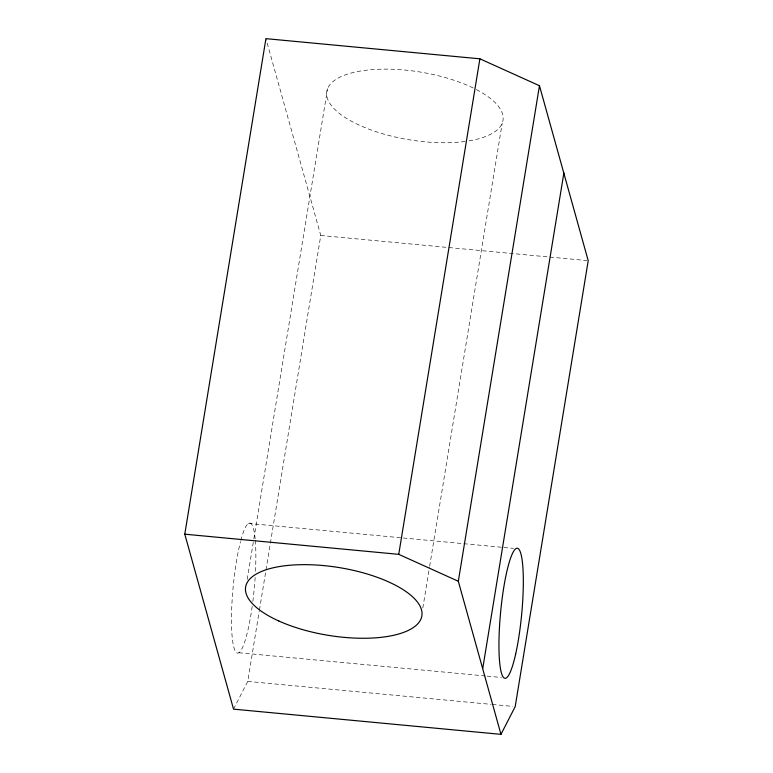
<?xml version="1.0" encoding="UTF-8"?>
<svg xmlns="http://www.w3.org/2000/svg" width="773" height="773" viewBox="0 0 773 773"><rect width="100%" height="100%" fill="white"/><g stroke="black" fill="none" stroke-linecap="round" stroke-linejoin="round"><path stroke-width="0.58" stroke-dasharray="3.87 2.9" d="M247.205 579.421L253.641 540.114M253.834 538.926L327.568 88.663M233.533 709.141L247.746 681.409L259.235 611.25M259.428 610.061L320.776 235.485L265.931 38.65M422.812 608.003L429.45 567.508M429.643 566.319L502.208 123.197M320.776 235.485L548.637 256.965M549.835 257.071L587.016 260.578M248.471 523.398L401.979 537.863M403.177 537.979L502.721 547.361M503.919 547.477L513.514 548.376M238.896 652.741L485.956 676.027M487.154 676.133L501.542 677.496M247.746 681.409L491.203 704.358M492.401 704.474L512.789 706.396M240.799 540.511A65.328 10.58 -84.6 0 1 255.196 539.351M255.283 540.395A65.328 10.58 -84.6 0 1 255.476 571.469M255.138 577.441A65.328 10.58 -84.6 0 1 252.839 601.587M252.211 606.322A65.328 10.58 -84.6 0 1 233.098 643.861A65.328 10.58 -84.6 0 1 240.519 541.583M476.342 89.562A89.291 34.312 9.3 0 1 467.404 141.121M465.211 141.44A89.291 34.312 9.3 0 1 346.053 118.095A89.291 34.312 9.3 0 1 354.904 72.131A89.291 34.312 9.3 0 1 475.298 89.021"/><path stroke-width="1.16" d="M184.786 534.182L265.931 38.65L479.888 58.816L539.467 85.726L588.214 260.694L515.195 706.619L500.972 734.35L233.533 709.141L184.786 534.182L398.742 554.347L458.321 581.257L500.972 734.35M398.742 554.347L479.888 58.816M458.321 581.257L539.467 85.726M482.748 668.413L563.894 172.891M515.668 654.026A65.328 10.58 -84.6 0 0 518.654 548.985A65.328 10.58 -84.6 0 0 499.068 636.807A65.328 10.58 -84.6 0 0 515.668 654.026M278.782 620.98A89.291 34.312 9.3 0 0 421.063 618.729A89.291 34.312 9.3 0 0 301.383 564.677A89.291 34.312 9.3 0 0 278.782 620.98"/></g></svg>
